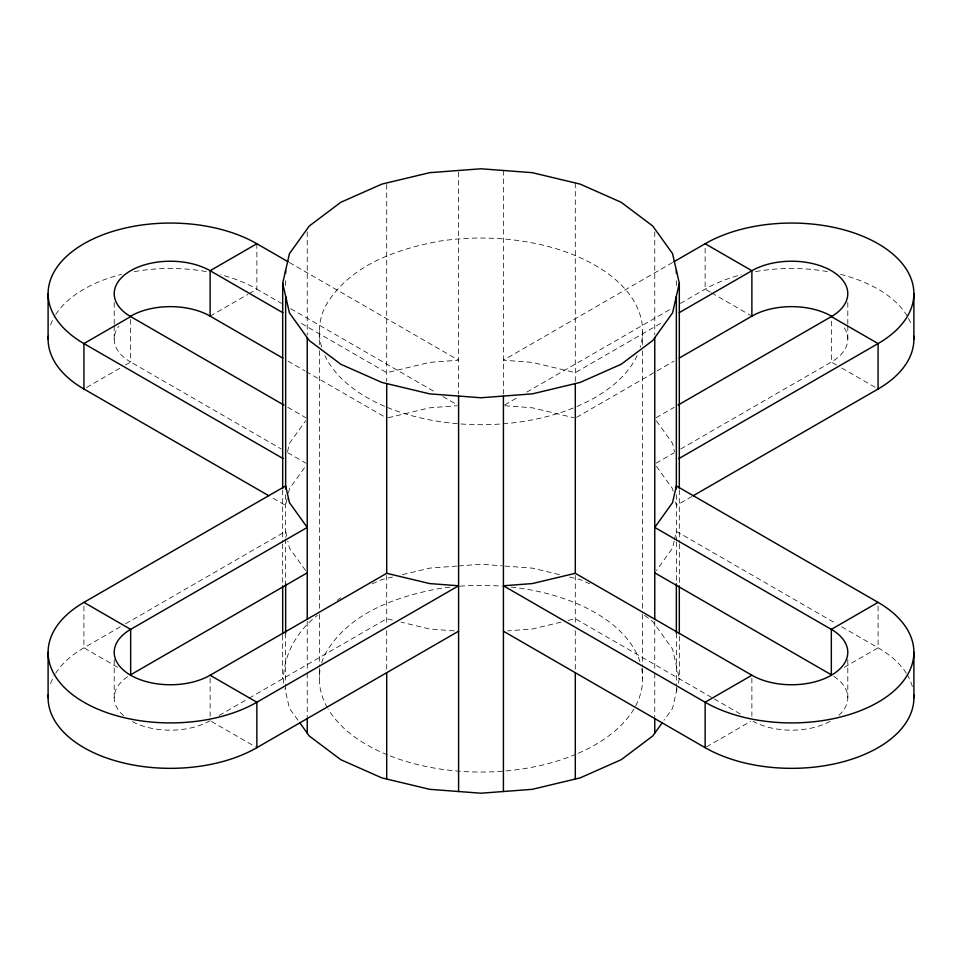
<?xml version="1.0" encoding="UTF-8"?>
<svg xmlns="http://www.w3.org/2000/svg" width="962" height="962" viewBox="0 0 962 962"><rect width="100%" height="100%" fill="white"/><g stroke="black" fill="none" stroke-linecap="round" stroke-linejoin="round"><path stroke-width="0.72" stroke-dasharray="4.81 3.61" d="M287.542 451.695L289.442 443.35L305.543 420.911M287.229 498.508L285.642 505.471L270.021 496.452M288.492 492.953L289.442 488.78L305.543 466.329M283.67 683.044C281.998 657.022 296.849 630.892 317.424 615.331M674.146 541.089L672.558 548.039L656.457 570.49M674.458 539.694L676.358 531.349L836.435 623.761M677.02 688.792L672.558 708.357L664.081 720.177M678.33 683.044L679.316 678.727L679.316 635.281M337.265 600.396L340.776 597.763M86.52 387.506L120.274 368.013M125.469 365.019L130.664 362.025L281.277 448.977M210.125 316.137L247.775 294.408M249.074 293.65L256.866 289.153L281.589 303.427M672.594 262.518L503.415 360.197L532.323 362.385L575.3 372.667L663.588 321.693M120.358 626.767L83.922 647.811A122.294 70.611 0 0 0 55.724 673.184M125.565 623.761L285.642 531.349L287.542 539.694M504.713 404.87L519.035 396.597M526.839 392.087L671.296 308.694M680.411 303.427L705.134 289.153A122.294 70.611 0 0 1 741.293 274.723M576.599 417.34L655.795 371.609M657.094 370.863L673.977 361.123M656.06 417.797L674.23 407.299M219.216 715.427L247.775 698.929M249.074 698.184L386.7 618.722L393.867 620.442M656.06 463.215L674.23 452.717M680.723 448.977L831.336 362.025A56.193 32.443 0 0 0 843.109 326.106M691.979 496.452L676.358 505.471L674.771 498.508M706.433 746.909L750.576 721.428M844.323 667.303L878.078 647.811L878.078 605.314M372.258 583.814L381.842 579.569L392.436 577.044M388.143 417.748L429.677 407.816L457.142 405.723M402.465 574.639L429.677 568.133L457.142 566.041M560.966 622.149L532.323 629.004L507.756 630.868M568.133 620.442L575.3 618.722L712.926 698.184M458.585 565.933L481 564.237L501.923 565.824M504.858 405.723L532.323 407.816L573.857 417.748M504.858 566.041L532.323 568.133L559.535 574.639M454.244 630.868L429.677 629.004L401.034 622.149M569.564 577.044L580.158 579.569L589.742 583.814M710.329 292.159L705.134 289.153L705.134 243.735M711.627 292.905L750.576 315.392M836.531 365.019L831.336 362.025L831.336 319.528M841.726 368.013L875.48 387.506M289.406 262.518L458.585 360.197L429.677 362.385L386.7 372.667L298.412 321.693M290.704 308.694L435.161 392.087M442.965 396.597L457.287 404.87M841.642 626.767L878.078 647.811A122.294 70.611 0 0 1 906.276 673.184M288.023 361.123L304.906 370.863M306.205 371.609L385.401 417.34M287.77 407.299L305.94 417.797M287.77 452.717L305.94 463.215M714.225 698.929L742.784 715.427M117.677 667.303L83.922 647.811L83.922 602.38M211.424 721.428L255.567 746.909M644.576 615.331L652.741 621.476L672.558 649.097L679.316 678.727M656.457 420.911L672.558 443.35L674.458 451.695M656.457 466.329L672.558 488.78L673.508 492.953M305.543 570.49L289.442 548.039L287.854 541.089M297.919 720.177L289.442 708.357L284.98 688.792M847.799 302.453L847.799 324.422M847.799 325.89L847.799 339.081M847.799 659.643L847.799 697.739M751.875 678.186L751.875 716.281M679.316 489.983L679.316 542.412M679.316 543.915L679.316 584.355M676.358 280.784L676.358 286.76M676.358 494.721L676.358 540.343M676.358 541.834L676.358 583.79M676.358 633.236L676.358 685.678M676.358 687.169L676.358 691.666M654.761 231.818L654.761 334.896M654.761 621.284L654.761 671.741M654.761 673.232L654.761 716.69M642.64 331.373L642.64 344.841M642.64 350.829L642.64 612.854M642.64 614.345L642.64 666.75M642.64 668.241L642.64 678.727M575.3 182.96L575.3 381.457M575.3 575.408L575.3 624.723M575.3 630.711L575.3 669.672M503.415 170.478L503.415 393.891M458.585 171.982L458.585 393.891M386.7 184.451L386.7 381.457M386.7 575.408L386.7 624.723M386.7 630.711L386.7 669.672M319.36 331.373L319.36 344.841M319.36 350.829L319.36 612.854M319.36 614.345L319.36 666.75M319.36 668.241L319.36 678.727M307.239 231.818L307.239 334.896M307.239 621.284L307.239 671.741M307.239 673.232L307.239 716.69M285.642 280.784L285.642 286.76M285.642 494.721L285.642 537.337M285.642 538.84L285.642 583.79M285.642 633.236L285.642 682.671M285.642 684.174L285.642 691.666M282.684 489.983L282.684 542.412M282.684 543.915L282.684 584.355M282.684 635.281L282.684 678.727M256.866 243.735L256.866 289.153A122.294 70.611 0 0 0 220.707 274.723M210.125 678.186L210.125 716.281M130.664 319.528L130.664 362.025A56.193 32.443 0 0 1 118.891 326.106M114.201 302.453L114.201 324.422M114.201 325.89L114.201 339.081M114.201 659.643L114.201 697.739M637.133 355.519A161.64 93.326 0 0 1 574.615 407.455M573.22 408.008A161.64 93.326 0 0 1 386.002 406.878M384.632 406.301A161.64 93.326 0 0 1 324.867 355.519M321.681 347.126A161.64 93.326 0 0 1 324.867 307.215C347.739 266.125 395.43 249.326 439.165 241.221A161.64 93.326 0 0 1 640.319 347.126M641.702 668.698A161.64 93.326 0 0 1 634.607 707.779M633.898 709.006A161.64 93.326 0 0 1 577.368 753.655M575.997 754.232A161.64 93.326 0 0 1 388.78 755.374M387.385 754.809A161.64 93.326 0 0 1 328.102 709.006M327.393 707.779A161.64 93.326 0 0 1 320.298 668.698M321.681 662.974A161.64 93.326 0 0 1 324.867 654.569C347.739 613.479 395.43 596.693 439.165 588.588A161.64 93.326 0 0 1 450.901 587.036M459.896 586.207A161.64 93.326 0 0 1 502.104 586.207M511.099 587.036A161.64 93.326 0 0 1 640.319 662.974M755.591 271.609A122.294 70.611 0 0 1 827.621 271.609M840.523 274.374A122.294 70.611 0 0 1 907.779 317.027M908.477 318.29A122.294 70.611 0 0 1 911.423 324.94M50.577 324.94A122.294 70.611 0 0 1 54.954 315.776M55.724 314.526A122.294 70.611 0 0 1 121.477 274.374M134.379 271.609A122.294 70.611 0 0 1 206.409 271.609M210.125 720.67A56.193 32.443 0 0 1 130.664 720.67M123.665 715.752A56.193 32.443 0 0 1 130.664 674.795M50.577 683.597A122.294 70.611 0 0 1 54.954 674.434M833.838 676.334A56.193 32.443 0 0 1 838.335 715.752M830.17 721.332A56.193 32.443 0 0 1 753.042 721.332M907.046 674.434A122.294 70.611 0 0 1 912.685 687.806"/><path stroke-width="1.44" d="M282.684 488.492L282.684 283.273L289.442 253.643L309.259 226.022L340.776 202.309L381.842 184.115L429.677 172.679L481 168.783L532.323 172.679L580.158 184.115L621.224 202.309L652.741 226.022L672.558 253.643L679.316 283.273L679.316 488.492M679.316 283.273L672.558 312.903L652.741 340.524L621.224 364.237L580.158 382.431L532.323 393.867L481 397.763L429.677 393.867L381.842 382.431L340.776 364.237L309.259 340.524L289.442 312.903L282.684 283.273M662.385 722.534L652.741 735.978L621.224 759.691L580.158 777.885L532.323 789.321L481 793.217L429.677 789.321L381.842 777.885L340.776 759.691L309.259 735.978L299.615 722.534M283.874 405.05L130.664 316.594L83.922 343.578L83.922 389.009L268.723 495.695M288.095 261.76L256.866 243.735L210.125 270.719A56.193 32.443 0 0 0 130.664 270.719A56.193 32.443 0 0 0 130.664 316.594M83.922 602.38L285.642 485.93L289.442 502.621L307.239 527.429L130.664 629.376L83.922 602.38A122.294 70.611 0 0 0 83.922 702.236A122.294 70.611 0 0 0 256.866 702.236L458.585 585.774L429.677 583.573L386.7 573.304L210.125 675.252A56.193 32.443 0 0 1 130.664 675.252A56.193 32.443 0 0 1 130.664 629.376L130.664 674.795L307.239 572.847M673.905 261.76L705.134 243.735A122.294 70.611 0 0 1 878.078 243.735A122.294 70.611 0 0 1 878.078 343.578L878.078 389.009L693.277 495.695M679.172 312.698L751.875 270.719A56.193 32.443 0 0 1 831.336 270.719A56.193 32.443 0 0 1 831.336 316.594L678.126 405.05M679.172 358.117L751.875 316.137A56.193 32.443 0 0 1 831.336 316.137M678.968 458.537L878.078 343.578L831.336 316.594M48.196 694.913A122.294 70.611 0 0 0 121.344 762.409A122.294 70.611 0 0 0 256.866 747.666L458.585 631.204M751.875 675.252L705.134 702.236L503.415 585.774L532.323 583.573L575.3 573.304L751.875 675.252A56.193 32.443 0 0 0 831.336 675.252A56.193 32.443 0 0 0 831.336 629.376L654.761 527.429L672.558 502.621L676.358 485.93L878.078 602.38A122.294 70.611 0 0 1 878.078 702.236A122.294 70.611 0 0 1 705.134 702.236L705.134 747.666A122.294 70.611 0 0 0 840.656 762.409A122.294 70.611 0 0 0 913.804 694.913M878.078 602.38L831.336 629.376L831.336 674.795L654.761 572.847M705.134 243.735L751.875 270.719L751.875 316.137M282.828 312.698L210.125 270.719L210.125 316.137L282.828 358.117M283.032 458.537L83.922 343.578A122.294 70.611 0 0 1 83.922 243.735A122.294 70.611 0 0 1 256.866 243.735M503.415 631.204L705.134 747.666M210.125 675.252L256.866 702.236L256.866 747.666M913.9 293.663L913.9 339.081M913.9 652.308L913.9 697.739M679.316 585.858L679.316 633.79M676.358 270.334L676.358 273.316M676.358 296.212L676.358 488.852M676.358 583.79L676.358 633.236M654.761 337.71L654.761 619.3M654.761 718.181L654.761 733.164M575.3 383.585L575.3 573.304M575.3 672.666L575.3 779.04M503.415 396.067L503.415 791.522M458.585 396.067L458.585 791.522M386.7 383.585L386.7 573.304M386.7 672.666L386.7 779.04M307.239 337.71L307.239 619.3M307.239 718.181L307.239 733.164M285.642 270.334L285.642 273.316M285.642 296.212L285.642 488.852M285.642 583.79L285.642 633.236M282.684 585.858L282.684 633.79M48.1 293.663L48.1 339.081M48.1 652.308L48.1 697.739M913.804 336.255A122.294 70.611 0 0 1 878.078 389.009M130.664 316.137A56.193 32.443 0 0 1 210.125 316.137M83.922 389.009A122.294 70.611 0 0 1 48.196 336.255"/></g></svg>
